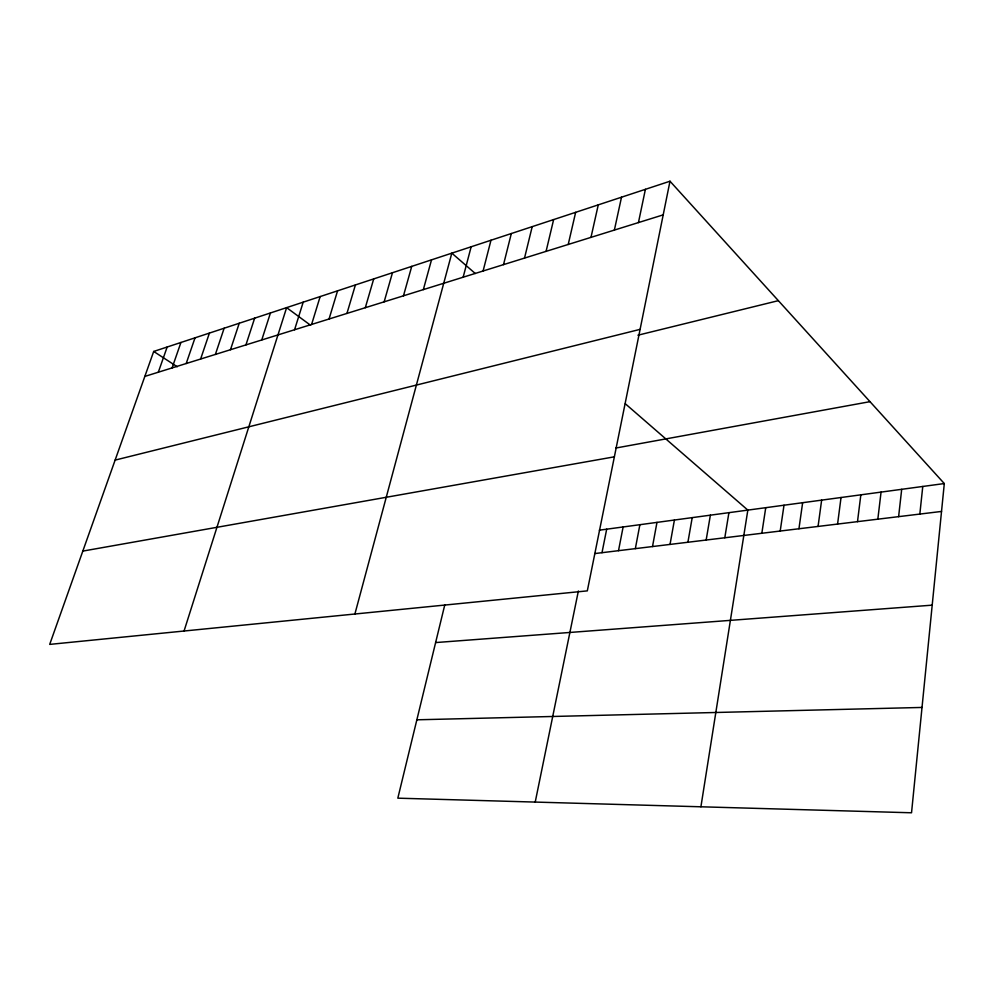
<?xml version="1.0" encoding="UTF-8"?>
<svg xmlns="http://www.w3.org/2000/svg" width="994" height="994" viewBox="0 0 994 994"><rect width="100%" height="100%" fill="white"/><g stroke="black" fill="none" stroke-linecap="round" stroke-linejoin="round"><path stroke-width="1.49" d="M669.993 181.219L587.317 590.871L49.7 644.398L153.697 351.454L669.993 181.219L944.3 483.556L911.535 812.781L397.824 798.17L444.778 604.874M919.835 514.072L922.767 486.464M898.613 516.656L901.695 489.321M877.839 519.179L881.057 492.105M857.499 521.651L860.841 494.838M837.582 524.062L841.036 497.509M818.062 526.435L821.64 500.131M798.94 528.758L802.643 502.703M780.203 531.032L784.005 505.213M761.839 533.269L765.74 507.685M700.907 806.793L747.836 510.108L625.325 403.763M724.8 537.766L728.913 512.668M706.162 540.028L710.375 515.165M687.91 542.252L692.209 517.625M670.031 544.414L674.417 520.024M652.511 546.551L656.972 522.384M635.34 548.638L639.887 524.695M618.504 550.676L623.126 526.957M601.991 552.689L606.688 529.181M535.219 802.071L578.371 590.995M638.446 222.581L645.404 189.32M614.379 230.086L621.511 197.21M590.983 237.38L598.264 204.876M568.22 244.474L575.65 212.331M546.079 251.37L553.633 219.587M524.521 258.092L532.2 226.657M503.523 264.628L511.326 233.54M483.084 271.002L490.986 240.237M463.154 277.214L471.156 246.785M354.895 614.019L451.823 253.147L475.269 273.499M423.345 289.614L431.52 259.844M403.477 295.802L411.74 266.367M384.144 301.841L392.468 272.729M365.307 307.705L373.707 278.916M346.943 313.433L355.405 284.943M329.051 318.999L337.562 290.832M311.594 324.442L320.167 296.56M294.572 329.747L303.195 302.164M184.052 631.028L286.62 307.631L310.575 325.262M261.757 339.973L270.443 312.961M245.928 344.906L254.65 318.167M230.471 349.726L239.231 323.249M215.375 354.436L224.147 328.219M200.614 359.033L209.423 333.077M186.201 363.518L195.023 337.823M172.099 367.917L180.933 342.47M158.319 372.216L167.166 347.018M144.838 376.415L663.197 214.866M115.118 460.11L640.099 329.362M637.924 335.202L778.364 300.66M615.808 448.033L869.999 401.663M82.825 551.098L614.379 456.818M599.357 530.175L944.3 483.556M594.636 553.583L941.529 511.438M435.62 642.571L932.198 605.16M416.859 719.805L922.022 707.442M153.697 351.454L177.267 366.761"/></g></svg>
